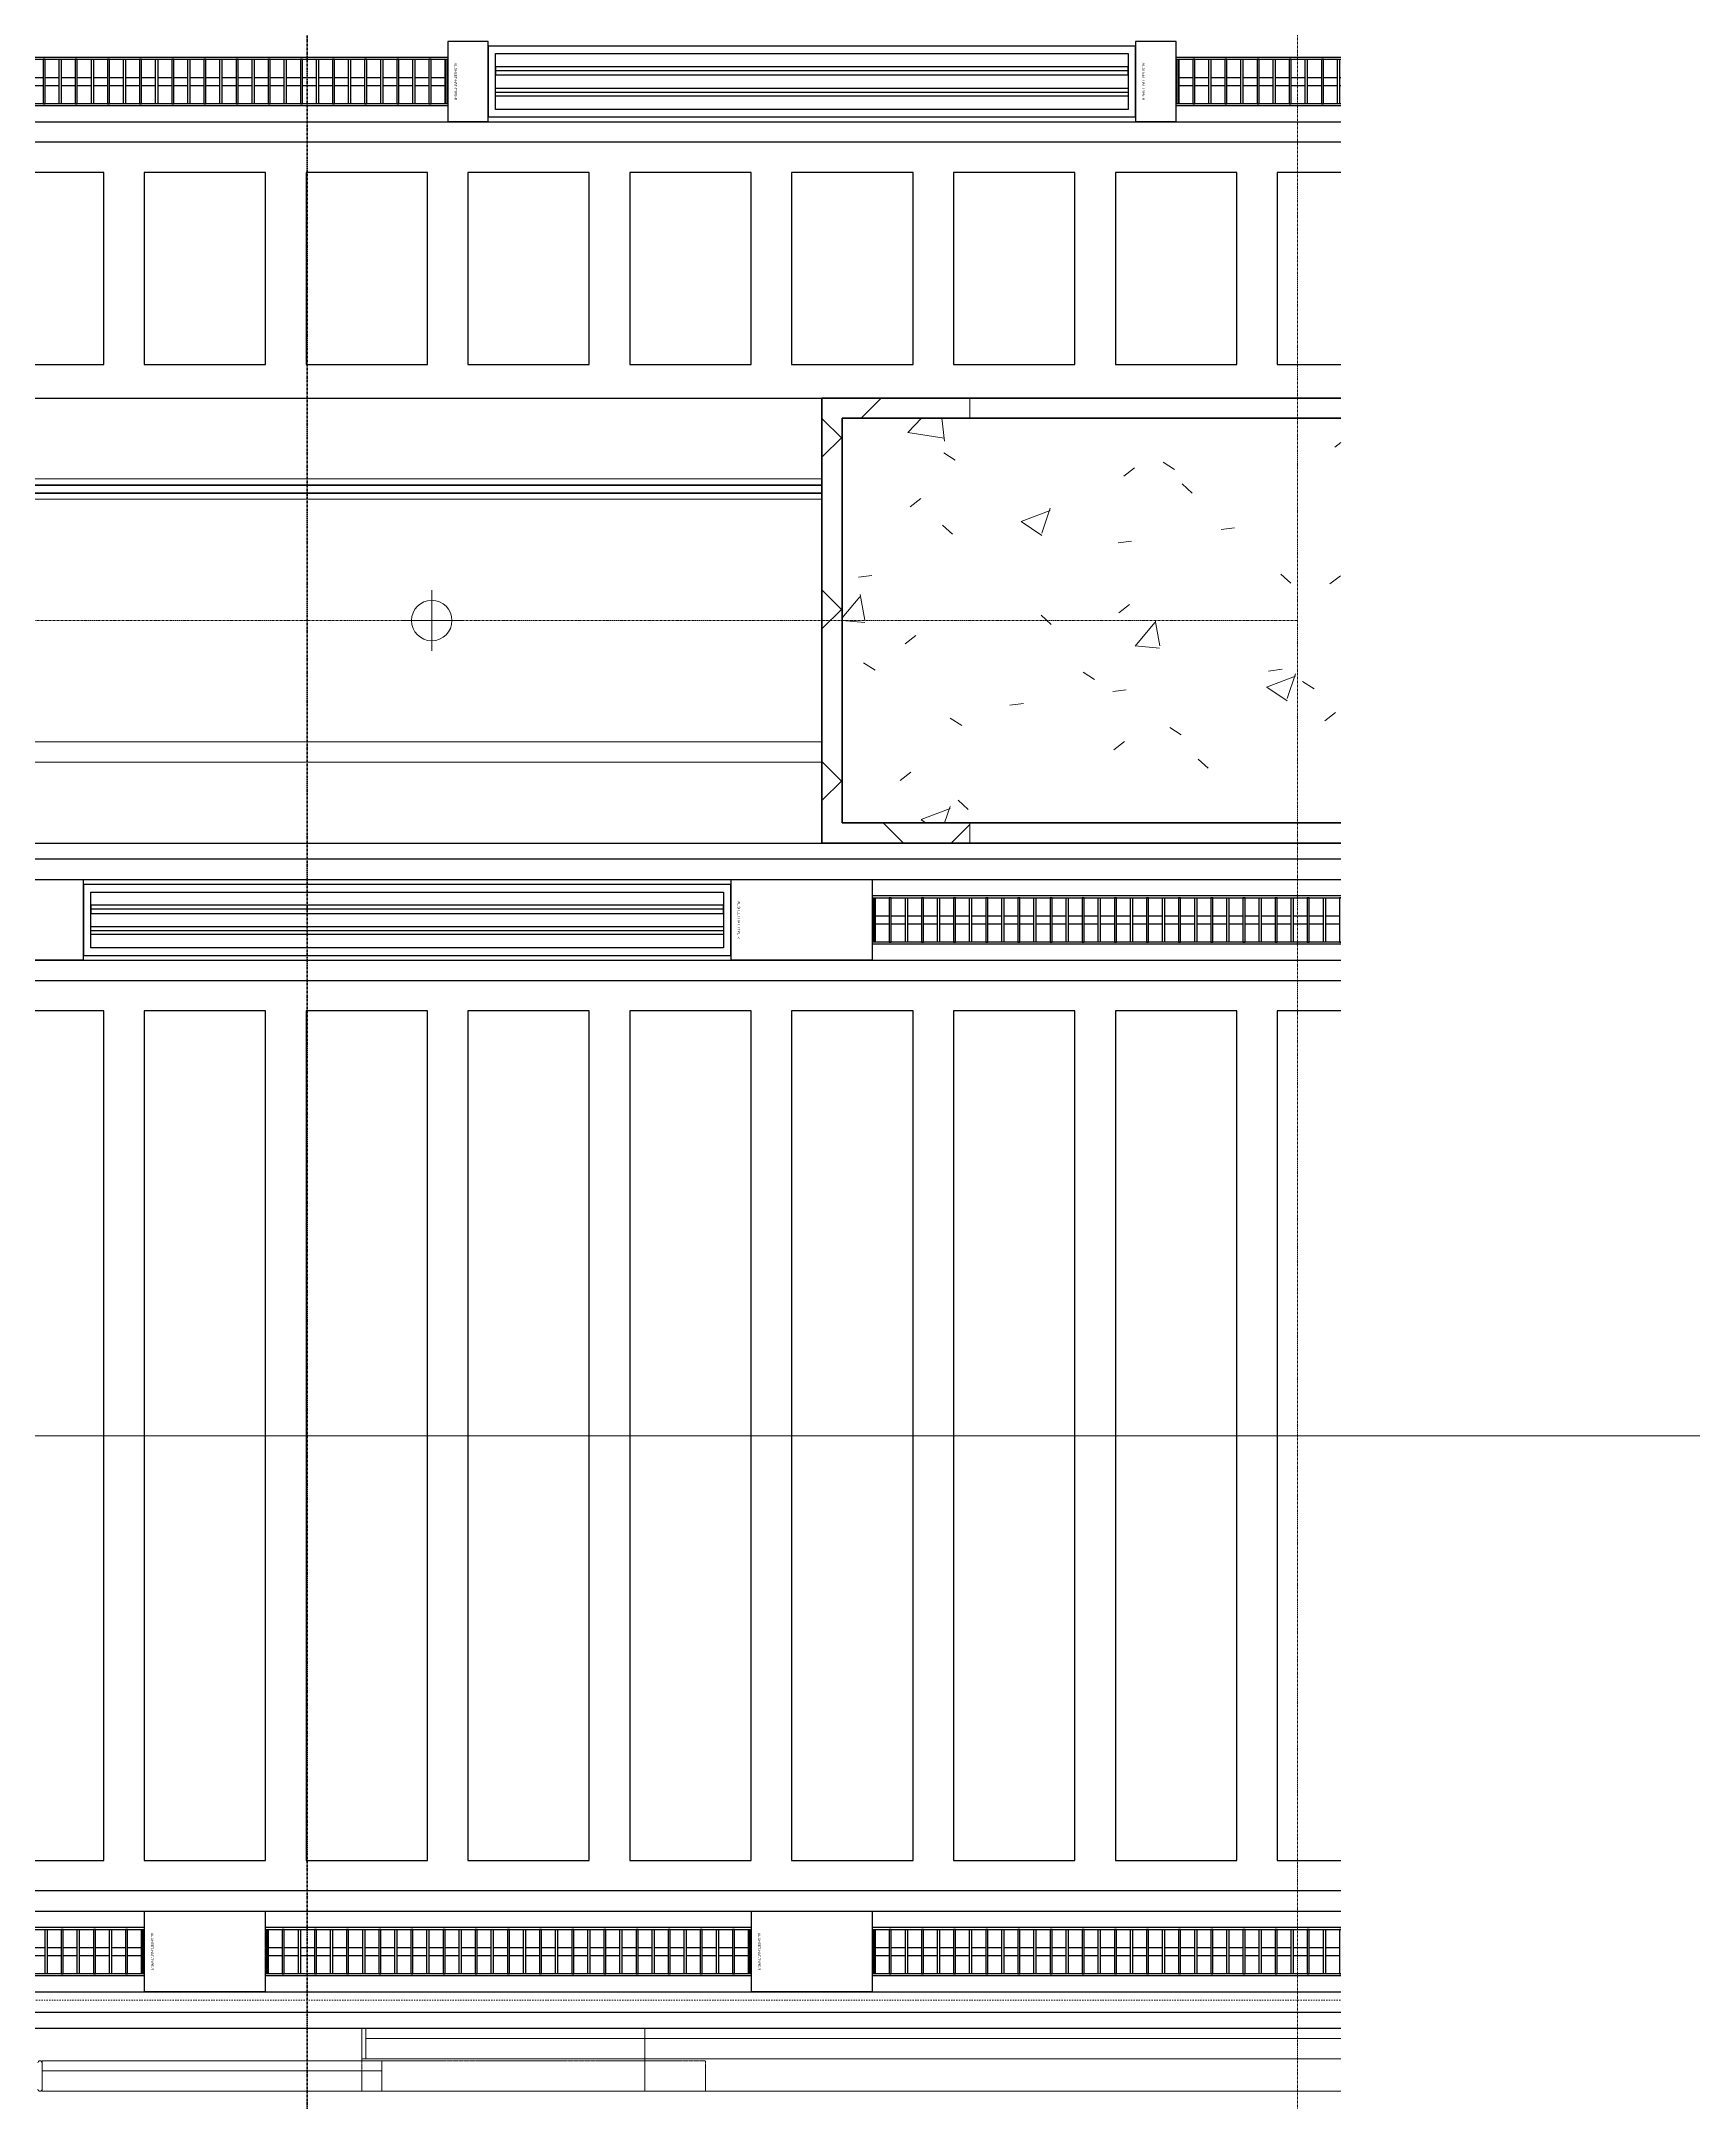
# Model space of a CAD drawing. Header units: millimetres. Extents: x -853228 to -744682, y -17776 to 32484.
# Drawn here: x -781987 to -777903, y -85 to 5011 of the extents above; entities that cross this region are included whole.
import ezdxf
from ezdxf.enums import TextEntityAlignment as Align
from ezdxf.xclip import XClip

# ---------------------------------------------------------------- set-up
doc = ezdxf.new("R2010")
doc.units = ezdxf.units.MM
doc.header["$XCLIPFRAME"] = 0
for name, pattern in [('DASH', [6.35, 3.175, -3.175]), ('DPA_Grid _ Level 100', [10, 5.5, -1.6, 1.3, -1.6]), ('DPA_Hidden 500', [1.4, 0.8, -0.6])]:
    doc.linetypes.add(name, pattern=pattern)
for name, color, linetype in [('000 - WIPEOUT', 250, 'Continuous'), ('001 - ASCESSORIES', 251, 'Continuous'), ('008 - LIGHTING', 1, 'Continuous'), ('A04_TUBE SERIES', 2, 'Continuous'), ('A11_ALU.SOLID SHEET', 2, 'Continuous')]:
    doc.layers.add(name, color=color, linetype=linetype)
for name, color, linetype, lineweight in [('A-ANNO-NOTE', 3, 'Continuous', 25), ('A-COLS', 5, 'Continuous', 70), ('A-COLS-E', 1, 'Continuous', 35), ('A-DETL-GENF', 2, 'Continuous', 9), ('A-GENM', 1, 'Continuous', 9), ('A-GENM-HDLN', 2, 'DPA_Hidden 500', 9), ('A-GLAZ-CURT', 2, 'Continuous', 9), ('A-WALL', 5, 'Continuous', 35), ('A-WALL-FNSH', 2, 'Continuous', 35), ('A-WALL-PATT', 1, 'Continuous', 9), ('E-LITE-EQPM', 2, 'Continuous', 9), ('G-ANNO-SECL', 3, 'Continuous', 9), ('I-WALL-E', 2, 'Continuous', 35), ('Q-SPCQ', 2, 'Continuous', 9), ('Q-SPCQ-HDLN', 2, 'DASH', 9), ('S-GRID', 251, 'Continuous', 9), ('WALL-E', 2, 'Continuous', 9)]:
    doc.layers.add(name, color=color, linetype=linetype, lineweight=lineweight)
pattern_1 = [(45, (0, 0), (-212.13203, 212.13203), []), (135, (0, 0), (-212.13203, -212.13203), [])]

# ---------------------------------------------------------------- blocks, each defined once
blk = doc.blocks.new('DPA_Speciality_PlatformScreenDoor - Length_135300-12767973-4281-01 ENLARGED LOWER PLATFORM LEVEL - REFLECTED CEILING PLAN - SHEET 2')
at = {"layer": 'A-GENM'}
for p, q in [((64462.5, -250), (64660.3, -250)), ((64660.3, -250), (64462.5, -250)), ((64557.5, -250), (64467.5, -250)), ((64467.5, -250), (64557.5, -250)), ((64567.5, -250), (64657.5, -250)), ((64657.5, -250), (64567.5, -250)), ((62240.3, -330), (62364.1, -330)), ((62250.9, -330), (62304, -330)), ((62300.4, -330), (62353.5, -330))]:
    blk.add_line(p, q, dxfattribs=at)
at = {"layer": 'A-GENM-HDLN'}
for p, q in [((63312.5, -250), (63312.5, -175)), ((64162.5, -175), (63312.5, -175)), ((64162.5, -175), (64162.5, -250)), ((64162.5, -250), (63312.5, -250))]:
    blk.add_line(p, q, dxfattribs=at)
at = {"layer": 'Q-SPCQ'}
for p, q in [((61742.7, -175), (63462.5, -175)), ((63462.5, -175), (63462.5, -330)), ((63462.5, -175), (64162.5, -175)), ((63462.5, -330), (63462.5, -175)), ((63462.5, -200), (63462.5, -175.9)), ((63462.5, -175.9), (63462.5, -200)), ((63462.5, -305), (63462.5, -200)), ((63462.5, -200), (63462.5, -305)), ((64112.5, -175), (64952.5, -175)), ((64952.5, -175), (64112.5, -175)), ((64112.5, -175), (64112.5, -225)), ((64112.5, -225), (64112.5, -175)), ((64922.5, -175), (64142.5, -175)), ((64142.5, -175), (64922.5, -175)), ((64142.5, -175), (64922.5, -175)), ((64922.5, -175), (64142.5, -175)), ((64952.5, -225), (64952.5, -175)), ((64952.5, -225), (64952.5, -175)), ((64952.5, -180), (64952.5, -245)), ((64952.5, -245), (64952.5, -180)), ((64952.5, -225), (64112.5, -225)), ((64112.5, -225), (64952.5, -225)), ((64112.5, -250), (64112.5, -225)), ((64112.5, -250), (64112.5, -225)), ((64952.5, -225), (64112.5, -225)), ((64112.5, -225), (64112.5, -250)), ((64112.5, -250), (64112.5, -225)), ((64112.5, -225), (64952.5, -225)), ((64112.5, -225), (64952.5, -225)), ((64952.5, -225), (64112.5, -225)), ((64952.5, -250), (64112.5, -250)), ((64112.5, -250), (64952.5, -250)), ((64112.5, -250), (64952.5, -250)), ((64952.5, -250), (64112.5, -250)), ((64142.5, -225), (64922.5, -225)), ((64922.5, -225), (64142.5, -225)), ((64922.5, -225), (64142.5, -225)), ((64142.5, -225), (64922.5, -225)), ((64162.5, -225), (64902.5, -225)), ((64902.5, -225), (64162.5, -225)), ((64162.5, -225), (64902.5, -225)), ((64902.5, -225), (64162.5, -225)), ((64162.5, -250), (64902.5, -250)), ((64902.5, -250), (64162.5, -250)), ((64162.5, -250), (64902.5, -250)), ((64902.5, -250), (64162.5, -250)), ((64162.5, -330), (64162.5, -250)), ((64162.5, -250), (64162.5, -305)), ((64952.5, -225), (64952.5, -250)), ((64952.5, -250), (64952.5, -225)), ((64952.5, -250), (64952.5, -225)), ((64952.5, -225), (64952.5, -250)), ((63462.5, -255), (61742.7, -255)), ((61742.7, -255), (63462.5, -255)), ((61742.7, -255), (63402.5, -255)), ((63402.5, -255), (61742.7, -255)), ((63412.5, -255), (61742.7, -255)), ((61742.7, -255), (63412.5, -255)), ((63462.5, -305), (61742.7, -305)), ((61742.7, -305), (63452.5, -305)), ((63402.5, -305), (61742.7, -305)), ((61742.7, -305), (63402.5, -305)), ((61742.7, -305), (63452.5, -305)), ((63452.5, -305), (61742.7, -305)), ((63402.5, -305), (61742.7, -305)), ((61742.7, -305), (63402.5, -305)), ((63462.5, -305), (61742.7, -305)), ((61742.7, -305), (63462.5, -305)), ((63412.5, -305), (61742.7, -305)), ((61742.7, -305), (63412.5, -305)), ((61742.7, -305), (63402.5, -305)), ((63402.5, -305), (61742.7, -305)), ((63452.5, -305), (63462.5, -305)), ((63462.5, -255), (64152.5, -255)), ((64152.5, -255), (63462.5, -255)), ((63462.5, -255), (63462.5, -305)), ((63462.5, -305), (63462.5, -255)), ((63462.5, -305), (63462.5, -255)), ((63462.5, -255), (63462.5, -305)), ((63462.5, -329.1), (63462.5, -305)), ((63462.5, -305), (63472.5, -305)), ((64152.5, -305), (63462.5, -305)), ((63462.5, -305), (63462.5, -330)), ((63462.5, -330), (63462.5, -305)), ((63462.5, -305), (64152.5, -305)), ((64152.5, -305), (63462.5, -305)), ((63462.5, -305), (63462.5, -329.1)), ((63462.5, -330), (63462.5, -305)), ((63462.5, -305), (63462.5, -330)), ((63472.5, -305), (64152.5, -305)), ((64152.5, -305), (63472.5, -305)), ((63472.5, -305), (64152.5, -305)), ((63512.5, -255), (64102.5, -255)), ((64102.5, -255), (63512.5, -255)), ((63512.5, -305), (64102.5, -305)), ((64102.5, -305), (63512.5, -305)), ((64102.5, -255), (63522.5, -255)), ((63522.5, -255), (64102.5, -255)), ((63522.5, -305), (64102.5, -305)), ((64102.5, -305), (63522.5, -305)), ((63522.5, -305), (64102.5, -305)), ((64102.5, -305), (63522.5, -305)), ((64102.5, -305), (63522.5, -305)), ((63522.5, -305), (64102.5, -305)), ((64152.5, -255), (64152.5, -330)), ((64162.5, -255), (64152.5, -255)), ((64152.5, -255), (64162.5, -255)), ((64152.5, -330), (64152.5, -255)), ((64152.5, -305), (64152.5, -255)), ((64152.5, -305), (64152.5, -255)), ((64152.5, -330), (64152.5, -305)), ((64152.5, -330), (64152.5, -305)), ((64152.5, -305), (64152.5, -330)), ((64152.5, -330), (64152.5, -305)), ((64162.5, -330), (64162.5, -255)), ((64162.5, -255), (64162.5, -330)), ((64162.5, -305), (64162.5, -329.1)), ((61742.7, -330), (63462.5, -330)), ((63452.5, -330), (61742.7, -330)), ((61742.7, -330), (63462.5, -330)), ((63402.5, -330), (61742.7, -330)), ((61742.7, -330), (63402.5, -330)), ((61742.7, -330), (63452.5, -330)), ((63452.5, -330), (61742.7, -330)), ((63402.5, -330), (61742.7, -330)), ((61742.7, -330), (63402.5, -330)), ((63462.5, -330), (63452.5, -330)), ((63462.5, -330), (64162.5, -330)), ((63462.5, -330), (64152.5, -330)), ((63472.5, -330), (63462.5, -330)), ((64152.5, -330), (63472.5, -330)), ((64152.5, -330), (63472.5, -330)), ((63472.5, -330), (64152.5, -330)), ((63522.5, -330), (64102.5, -330)), ((64102.5, -330), (63522.5, -330)), ((63522.5, -330), (64102.5, -330)), ((64102.5, -330), (63522.5, -330)), ((64152.5, -330), (64162.5, -330)), ((64162.5, -330), (64152.5, -330))]:
    blk.add_line(p, q, dxfattribs=at)
for centre, start, end in [((64957.5, -180), 0, 180), ((64957.5, -180), 135, 180), ((64957.5, -245), 180, 210), ((64957.5, -245), 180, 0)]:
    blk.add_arc(centre, 5, start, end, dxfattribs=at)
at = {"layer": 'Q-SPCQ-HDLN'}
for p, q in [((132340.1, -330), (61742.7, -330)), ((132340.1, -400), (61742.7, -400))]:
    blk.add_line(p, q, dxfattribs=at)
blk = doc.blocks.new('DPA_AN_Section Line - UP-Left-16605513-4281-01 ENLARGED LOWER PLATFORM LEVEL - REFLECTED CEILING PLAN - SHEET 2')
at = {"layer": 'A-ANNO-NOTE', "lineweight": 9}
blk.add_line((7.5, 0), (200, 0), dxfattribs=at)
blk = doc.blocks.new('*U393')
at = {"layer": 'S-GRID', "linetype": 'DPA_Grid _ Level 100'}
for p, q in [((22800, -21354.7), (22800, 16961.2)), ((22800, 0), (-50209.7, 0))]:
    blk.add_line(p, q, dxfattribs=at)
blk = doc.blocks.new('System Panel - DPA-AR_Metal Ceiling Rectangular Panel-V16-4281-01 ENLARGED LOWER PLATFORM LEVEL - REFLECTED CEILING PLAN - SHEET 2')
at = {"layer": 'A-GLAZ-CURT'}
for p, q in [((-814257.4, 4129), (-816382.4, 4129)), ((-816382.4, 4129), (-816382.4, 3929)), ((-816382.4, 3929), (-816382.4, 4129)), ((-816382.4, 4129), (-814257.4, 4129)), ((-814257.4, 3929), (-814257.4, 4129)), ((-814257.4, 4129), (-814257.4, 3929)), ((-816382.4, 3929), (-814257.4, 3929)), ((-814257.4, 3929), (-816382.4, 3929))]:
    blk.add_line(p, q, dxfattribs=at)
blk = doc.blocks.new('System Panel - DPA-AR_Metal Ceiling Rectangular Panel-V18-4281-01 ENLARGED LOWER PLATFORM LEVEL - REFLECTED CEILING PLAN - SHEET 2')
at = {"layer": 'A-GLAZ-CURT'}
for p, q in [((-814257.4, 3879), (-816382.4, 3879)), ((-816382.4, 3879), (-816382.4, 3279)), ((-816382.4, 3279), (-816382.4, 3879)), ((-816382.4, 3879), (-814257.4, 3879)), ((-814257.4, 3279), (-814257.4, 3879)), ((-814257.4, 3879), (-814257.4, 3279)), ((-816382.4, 3279), (-814257.4, 3279)), ((-814257.4, 3279), (-816382.4, 3279))]:
    blk.add_line(p, q, dxfattribs=at)
blk = doc.blocks.new('*U516')
at = {"layer": 'A-GLAZ-CURT'}
for name, p in [('System Panel - DPA-AR_Metal Ceiling Rectangular Panel-V16-4281-01 ENLARGED LOWER PLATFORM LEVEL - REFLECTED CEILING PLAN - SHEET 2', (835882.4, -3579)), ('System Panel - DPA-AR_Metal Ceiling Rectangular Panel-V18-4281-01 ENLARGED LOWER PLATFORM LEVEL - REFLECTED CEILING PLAN - SHEET 2', (835882.4, -3579)), ('System Panel - DPA-AR_Metal Ceiling Rectangular Panel-V16-4281-01 ENLARGED LOWER PLATFORM LEVEL - REFLECTED CEILING PLAN - SHEET 2', (835882.4, -4479))]:
    blk.add_blockref(name, p, dxfattribs=at)
blk = doc.blocks.new('DPA_Speciality_PlatformScreenDoor - Length_135300-12767973-4180-01 LOWER PLATFORM LEVEL - REFLECTED CEILING PLAN')
at = {"layer": 'A-GENM'}
for p, q in [((64462.5, -250), (64652.6, -250)), ((64652.6, -250), (64462.5, -250)), ((64557.5, -250), (64467.5, -250)), ((64467.5, -250), (64557.5, -250)), ((64567.5, -250), (64657.5, -250)), ((64657.5, -250), (64567.5, -250)), ((62240.3, -330), (62364.1, -330)), ((62250.9, -330), (62304, -330)), ((62300.4, -330), (62353.5, -330))]:
    blk.add_line(p, q, dxfattribs=at)
at = {"layer": 'A-GENM-HDLN'}
for p, q in [((63312.5, -250), (63312.5, -175)), ((64162.5, -175), (63312.5, -175)), ((64162.5, -175), (64162.5, -250)), ((64162.5, -250), (63312.5, -250))]:
    blk.add_line(p, q, dxfattribs=at)
at = {"layer": 'Q-SPCQ'}
for p, q in [((61087.5, -175), (63462.5, -175)), ((63462.5, -175), (63462.5, -330)), ((63462.5, -175), (64162.5, -175)), ((63462.5, -330), (63462.5, -175)), ((63462.5, -200), (63462.5, -187.5)), ((63462.5, -187.5), (63462.5, -200)), ((63462.5, -305), (63462.5, -200)), ((63462.5, -200), (63462.5, -305)), ((64112.5, -175), (64952.5, -175)), ((64952.5, -175), (64112.5, -175)), ((64112.5, -175), (64112.5, -225)), ((64112.5, -225), (64112.5, -175)), ((64922.5, -175), (64142.5, -175)), ((64142.5, -175), (64922.5, -175)), ((64142.5, -175), (64922.5, -175)), ((64922.5, -175), (64142.5, -175)), ((64952.5, -225), (64952.5, -175)), ((64952.5, -225), (64952.5, -175)), ((64952.5, -180), (64952.5, -245)), ((64952.5, -245), (64952.5, -180)), ((64952.5, -225), (64112.5, -225)), ((64112.5, -225), (64952.5, -225)), ((64112.5, -250), (64112.5, -225)), ((64112.5, -250), (64112.5, -225)), ((64952.5, -225), (64112.5, -225)), ((64112.5, -225), (64112.5, -250)), ((64112.5, -250), (64112.5, -225)), ((64112.5, -225), (64952.5, -225)), ((64112.5, -225), (64952.5, -225)), ((64952.5, -225), (64112.5, -225)), ((64952.5, -250), (64112.5, -250)), ((64112.5, -250), (64952.5, -250)), ((64112.5, -250), (64952.5, -250)), ((64952.5, -250), (64112.5, -250)), ((64142.5, -225), (64922.5, -225)), ((64922.5, -225), (64142.5, -225)), ((64922.5, -225), (64142.5, -225)), ((64142.5, -225), (64922.5, -225)), ((64162.5, -225), (64902.5, -225)), ((64902.5, -225), (64162.5, -225)), ((64162.5, -225), (64902.5, -225)), ((64902.5, -225), (64162.5, -225)), ((64162.5, -250), (64902.5, -250)), ((64902.5, -250), (64162.5, -250)), ((64162.5, -250), (64902.5, -250)), ((64902.5, -250), (64162.5, -250)), ((64162.5, -330), (64162.5, -250)), ((64162.5, -250), (64162.5, -305)), ((64952.5, -225), (64952.5, -250)), ((64952.5, -250), (64952.5, -225)), ((64952.5, -250), (64952.5, -225)), ((64952.5, -225), (64952.5, -250)), ((63462.5, -255), (61087.5, -255)), ((61087.5, -255), (63462.5, -255)), ((63462.5, -305), (61087.5, -305)), ((63462.5, -305), (61087.5, -305)), ((61087.5, -305), (63462.5, -305)), ((61097.5, -305), (63452.5, -305)), ((61097.5, -305), (63452.5, -305)), ((63452.5, -305), (61097.5, -305)), ((63412.5, -255), (61137.5, -255)), ((61137.5, -255), (63412.5, -255)), ((63412.5, -305), (61137.5, -305)), ((61137.5, -305), (63412.5, -305)), ((61147.5, -255), (63402.5, -255)), ((63402.5, -255), (61147.5, -255)), ((63402.5, -305), (61147.5, -305)), ((61147.5, -305), (63402.5, -305)), ((63402.5, -305), (61147.5, -305)), ((61147.5, -305), (63402.5, -305)), ((61147.5, -305), (63402.5, -305)), ((63402.5, -305), (61147.5, -305)), ((63452.5, -305), (63462.5, -305)), ((63462.5, -255), (64152.5, -255)), ((64152.5, -255), (63462.5, -255)), ((63462.5, -255), (63462.5, -305)), ((63462.5, -305), (63462.5, -255)), ((63462.5, -305), (63462.5, -255)), ((63462.5, -255), (63462.5, -305)), ((63462.5, -317.5), (63462.5, -305)), ((63462.5, -305), (63472.5, -305)), ((64152.5, -305), (63462.5, -305)), ((63462.5, -305), (63462.5, -330)), ((63462.5, -330), (63462.5, -305)), ((63462.5, -305), (64152.5, -305)), ((64152.5, -305), (63462.5, -305)), ((63462.5, -305), (63462.5, -317.5)), ((63462.5, -330), (63462.5, -305)), ((63462.5, -305), (63462.5, -330)), ((63472.5, -305), (64152.5, -305)), ((64152.5, -305), (63472.5, -305)), ((63472.5, -305), (64152.5, -305)), ((63512.5, -255), (64102.5, -255)), ((64102.5, -255), (63512.5, -255)), ((63512.5, -305), (64102.5, -305)), ((64102.5, -305), (63512.5, -305)), ((64102.5, -255), (63522.5, -255)), ((63522.5, -255), (64102.5, -255)), ((63522.5, -305), (64102.5, -305)), ((64102.5, -305), (63522.5, -305)), ((63522.5, -305), (64102.5, -305)), ((64102.5, -305), (63522.5, -305)), ((64102.5, -305), (63522.5, -305)), ((63522.5, -305), (64102.5, -305)), ((64152.5, -255), (64152.5, -330)), ((64162.5, -255), (64152.5, -255)), ((64152.5, -255), (64162.5, -255)), ((64152.5, -330), (64152.5, -255)), ((64152.5, -305), (64152.5, -255)), ((64152.5, -305), (64152.5, -255)), ((64152.5, -330), (64152.5, -305)), ((64152.5, -330), (64152.5, -305)), ((64152.5, -305), (64152.5, -330)), ((64152.5, -330), (64152.5, -305)), ((64162.5, -330), (64162.5, -255)), ((64162.5, -255), (64162.5, -330)), ((64162.5, -305), (64162.5, -317.5)), ((61087.5, -330), (63462.5, -330)), ((61087.5, -330), (63462.5, -330)), ((63452.5, -330), (61097.5, -330)), ((61097.5, -330), (63452.5, -330)), ((63452.5, -330), (61097.5, -330)), ((63402.5, -330), (61147.5, -330)), ((61147.5, -330), (63402.5, -330)), ((63402.5, -330), (61147.5, -330)), ((61147.5, -330), (63402.5, -330)), ((63462.5, -330), (63452.5, -330)), ((63462.5, -330), (64162.5, -330)), ((63462.5, -330), (64152.5, -330)), ((63472.5, -330), (63462.5, -330)), ((64152.5, -330), (63472.5, -330)), ((64152.5, -330), (63472.5, -330)), ((63472.5, -330), (64152.5, -330)), ((63522.5, -330), (64102.5, -330)), ((64102.5, -330), (63522.5, -330)), ((63522.5, -330), (64102.5, -330)), ((64102.5, -330), (63522.5, -330)), ((64152.5, -330), (64162.5, -330)), ((64162.5, -330), (64152.5, -330))]:
    blk.add_line(p, q, dxfattribs=at)
for centre, start, end in [((64957.5, -180), 360, 180), ((64957.5, -180), 0, 180), ((64957.5, -245), 180, 360), ((64957.5, -245), 180, 0)]:
    blk.add_arc(centre, 5, start, end, dxfattribs=at)
at = {"layer": 'Q-SPCQ-HDLN'}
for p, q in [((135200, -330), (-100, -330)), ((135200, -400), (-100, -400))]:
    blk.add_line(p, q, dxfattribs=at)
blk = doc.blocks.new('LGF_DL_SAA_LowPower_DL1a - LGF_DL_SAA_LowPower_DL1a-8832329-4180-01 LOWER PLATFORM LEVEL - REFLECTED CEILING PLAN')
at = {"layer": 'A-DETL-GENF'}
for p, q in [((0, 75), (0, -75)), ((72.5, 0), (-72.5, 0))]:
    blk.add_line(p, q, dxfattribs=at)
blk.add_circle((0, 0), 50, dxfattribs=at)
blk = doc.blocks.new('C-1-PP19-AR-4180-01-B_20250908-040939_EXDOWNLIGHT')
at = {"layer": 'E-LITE-EQPM', "extrusion": (0, 0, -1), "rotation": 180}
blk.add_blockref('LGF_DL_SAA_LowPower_DL1a - LGF_DL_SAA_LowPower_DL1a-8832329-4180-01 LOWER PLATFORM LEVEL - REFLECTED CEILING PLAN', (36339.5, 0), dxfattribs=at)
at = {"layer": 'Q-SPCQ', "rotation": 180}
blk.add_blockref('DPA_Speciality_PlatformScreenDoor - Length_135300-12767973-4180-01 LOWER PLATFORM LEVEL - REFLECTED CEILING PLAN', (27650, -3810), dxfattribs=at)
blk = doc.blocks.new('*U627')
at = {"color": 1}
blk.add_wipeout([(600, -60), (-600, -60), (-600, 60), (600, 60)], dxfattribs=at).dxf.layer = '000 - WIPEOUT'
at = {"layer": '001 - ASCESSORIES', "color": 0}
blk.add_lwpolyline([(600, -60), (-600, -60), (-600, 60), (600, 60)], close=True, dxfattribs=at)
at = {"layer": '001 - ASCESSORIES'}
for points in [[(-593.5, -55), (-598.5, -55), (-598.5, 55), (-593.5, 55)], [(595, -55), (-595, -55), (-595, 55), (595, 55)], [(-558.8, -55), (-553.8, -55), (-553.8, 55), (-558.8, 55)], [(-514, -55), (-519, -55), (-519, 55), (-514, 55)], [(-479.3, -55), (-474.3, -55), (-474.3, 55), (-479.3, 55)], [(-434.6, -55), (-439.6, -55), (-439.6, 55), (-434.6, 55)], [(-399.8, -55), (-394.8, -55), (-394.8, 55), (-399.8, 55)], [(-355.1, -55), (-360.1, -55), (-360.1, 55), (-355.1, 55)], [(-320.4, -55), (-315.4, -55), (-315.4, 55), (-320.4, 55)], [(-275.6, -55), (-280.6, -55), (-280.6, 55), (-275.6, 55)], [(-240.9, -55), (-235.9, -55), (-235.9, 55), (-240.9, 55)], [(-196.2, -55), (-201.2, -55), (-201.2, 55), (-196.2, 55)], [(-161.4, -55), (-156.4, -55), (-156.4, 55), (-161.4, 55)], [(-116.7, -55), (-121.7, -55), (-121.7, 55), (-116.7, 55)], [(-82, -55), (-77, -55), (-77, 55), (-82, 55)], [(-37.2, -55), (-42.2, -55), (-42.2, 55), (-37.2, 55)], [(-2.5, -55), (2.5, -55), (2.5, 55), (-2.5, 55)], [(42.2, -55), (37.2, -55), (37.2, 55), (42.2, 55)], [(77, -55), (82, -55), (82, 55), (77, 55)], [(121.7, -55), (116.7, -55), (116.7, 55), (121.7, 55)], [(156.4, -55), (161.4, -55), (161.4, 55), (156.4, 55)], [(201.2, -55), (196.2, -55), (196.2, 55), (201.2, 55)], [(235.9, -55), (240.9, -55), (240.9, 55), (235.9, 55)], [(280.6, -55), (275.6, -55), (275.6, 55), (280.6, 55)], [(315.4, -55), (320.4, -55), (320.4, 55), (315.4, 55)], [(360.1, -55), (355.1, -55), (355.1, 55), (360.1, 55)], [(394.8, -55), (399.8, -55), (399.8, 55), (394.8, 55)], [(439.6, -55), (434.6, -55), (434.6, 55), (439.6, 55)], [(474.3, -55), (479.3, -55), (479.3, 55), (474.3, 55)], [(519, -55), (514, -55), (514, 55), (519, 55)], [(553.8, -55), (558.8, -55), (558.8, 55), (553.8, 55)], [(598.5, -55), (593.5, -55), (593.5, 55), (598.5, 55)]]:
    blk.add_lwpolyline(points, close=True, dxfattribs=at)
for points in [[(-593.5, 10), (-558.8, 10)], [(-553.8, 10), (-519, 10)], [(-514, 10), (-479.3, 10)], [(-474.3, 10), (-439.6, 10)], [(-434.6, 10), (-399.8, 10)], [(-394.8, 10), (-360.1, 10)], [(-355.1, 10), (-320.4, 10)], [(-315.4, 10), (-280.6, 10)], [(-275.6, 10), (-240.9, 10)], [(-235.9, 10), (-201.2, 10)], [(-196.2, 10), (-161.4, 10)], [(-156.4, 10), (-121.7, 10)], [(-116.7, 10), (-82, 10)], [(-77, 10), (-42.2, 10)], [(-37.2, 10), (-2.5, 10)], [(2.5, 10), (37.2, 10)], [(42.2, 10), (77, 10)], [(82, 10), (116.7, 10)], [(121.7, 10), (156.4, 10)], [(161.4, 10), (196.2, 10)], [(201.2, 10), (235.9, 10)], [(240.9, 10), (275.6, 10)], [(280.6, 10), (315.4, 10)], [(320.4, 10), (355.1, 10)], [(360.1, 10), (394.8, 10)], [(399.8, 10), (434.6, 10)], [(439.6, 10), (474.3, 10)], [(479.3, 10), (514, 10)], [(519, 10), (553.8, 10)], [(558.8, 10), (593.5, 10)], [(-593.5, -10), (-558.8, -10)], [(-553.8, -10), (-519, -10)], [(-514, -10), (-479.3, -10)], [(-474.3, -10), (-439.6, -10)], [(-434.6, -10), (-399.8, -10)], [(-394.8, -10), (-360.1, -10)], [(-355.1, -10), (-320.4, -10)], [(-315.4, -10), (-280.6, -10)], [(-275.6, -10), (-240.9, -10)], [(-235.9, -10), (-201.2, -10)], [(-196.2, -10), (-161.4, -10)], [(-156.4, -10), (-121.7, -10)], [(-116.7, -10), (-82, -10)], [(-77, -10), (-42.2, -10)], [(-37.2, -10), (-2.5, -10)], [(2.5, -10), (37.2, -10)], [(42.2, -10), (77, -10)], [(82, -10), (116.7, -10)], [(121.7, -10), (156.4, -10)], [(161.4, -10), (196.2, -10)], [(201.2, -10), (235.9, -10)], [(240.9, -10), (275.6, -10)], [(280.6, -10), (315.4, -10)], [(320.4, -10), (355.1, -10)], [(360.1, -10), (394.8, -10)], [(399.8, -10), (434.6, -10)], [(439.6, -10), (474.3, -10)], [(479.3, -10), (514, -10)], [(519, -10), (553.8, -10)], [(558.8, -10), (593.5, -10)]]:
    blk.add_lwpolyline(points, dxfattribs=at)
blk = doc.blocks.new('*U629')
at = {"layer": '001 - ASCESSORIES', "color": 0, "linetype": 'ByBlock'}
blk.add_lwpolyline([(800, 87.5), (-800, 87.5), (-800, -87.5), (800, -87.5)], close=True, dxfattribs=at)
at = {"layer": '001 - ASCESSORIES', "linetype": 'ByBlock'}
for points in [[(-781.5, 69), (781.5, 69), (781.5, -69), (-781.5, -69)], [(781.5, 36.3), (-781.5, 36.3), (-781.5, 16.3), (781.5, 16.3)], [(-781.5, -16.3), (781.5, -16.3), (781.5, -36.3), (-781.5, -36.3)]]:
    blk.add_lwpolyline(points, close=True, dxfattribs=at)
for points in [[(781.5, 26.3), (-781.5, 26.3)], [(-781.5, -26.3), (781.5, -26.3)]]:
    blk.add_lwpolyline(points, dxfattribs=at)
blk = doc.blocks.new('*U643')
blk.add_attdef('EXTR.OVL-LENGTH_', (-25, -59.1), '', height=5)
blk.add_wipeout([(-25, 0), (25, 0), (25, 9230.4), (-25, 9230.4)]).dxf.layer = '000 - WIPEOUT'
at = {"layer": 'A04_TUBE SERIES', "color": 0}
blk.add_lwpolyline([(-25, 0), (25, 0), (25, 9230.4), (-25, 9230.4)], close=True, dxfattribs=at)
blk = doc.blocks.new('*U881')
at = {"layer": 'A11_ALU.SOLID SHEET', "color": 0}
blk.add_lwpolyline([(300, -98.8), (300, 98.8), (0, 98.8), (0, -98.8)], close=True, dxfattribs=at)
at = {"layer": 'Defpoints', "color": 250}
blk.add_point((0, 0), dxfattribs=at)
blk.add_text('AL.SHEET-HAT-TYPE-R', height=6, rotation=270, dxfattribs=at).set_placement((15, 0), align=Align.BOTTOM_CENTER)
blk = doc.blocks.new('*U880')
at = {"layer": 'A11_ALU.SOLID SHEET', "color": 0}
blk.add_lwpolyline([(350, -98.8), (350, 98.8), (0, 98.8), (0, -98.8)], close=True, dxfattribs=at)
at = {"layer": 'Defpoints', "color": 250}
blk.add_point((0, 0), dxfattribs=at)
blk.add_text('AL.SHEET-HAT-TYPE-R', height=6, rotation=270, dxfattribs=at).set_placement((15, 0), align=Align.BOTTOM_CENTER)
blk = doc.blocks.new('*U886')
blk.add_attdef('EXTR.OVL-LENGTH_', (-25, -59.1), '', height=5)
blk.add_wipeout([(-25, 0), (25, 0), (25, 67400), (-25, 67400)]).dxf.layer = '000 - WIPEOUT'
at = {"layer": 'A04_TUBE SERIES', "color": 0}
blk.add_lwpolyline([(-25, 0), (25, 0), (25, 67400), (-25, 67400)], close=True, dxfattribs=at)
blk = doc.blocks.new('*U887')
blk.add_attdef('EXTR.OVL-LENGTH_', (-25, -59.1), '', height=5)
blk.add_wipeout([(-25, 0), (25, 0), (25, 67400), (-25, 67400)]).dxf.layer = '000 - WIPEOUT'
at = {"layer": 'A04_TUBE SERIES', "color": 0}
blk.add_lwpolyline([(-25, 0), (25, 0), (25, 67400), (-25, 67400)], close=True, dxfattribs=at)
blk = doc.blocks.new('*U888')
blk.add_attdef('EXTR.OVL-LENGTH_', (-25, -59.1), '', height=5)
blk.add_wipeout([(-25, 0), (25, 0), (25, 67400), (-25, 67400)]).dxf.layer = '000 - WIPEOUT'
at = {"layer": 'A04_TUBE SERIES', "color": 0}
blk.add_lwpolyline([(-25, 0), (25, 0), (25, 67400), (-25, 67400)], close=True, dxfattribs=at)
blk = doc.blocks.new('*U889')
blk.add_attdef('EXTR.OVL-LENGTH_', (-25, -59.1), '', height=5)
blk.add_wipeout([(-25, 0), (25, 0), (25, 67400), (-25, 67400)]).dxf.layer = '000 - WIPEOUT'
at = {"layer": 'A04_TUBE SERIES', "color": 0}
blk.add_lwpolyline([(-25, 0), (25, 0), (25, 67400), (-25, 67400)], close=True, dxfattribs=at)
blk = doc.blocks.new('*U890')
at = {"color": 3}
for points in [[(-1050, 31150), (1050, 31150), (1050, 30850), (-1050, 30850)], [(-1050, 30750), (1050, 30750), (1050, 30450), (-1050, 30450)], [(-1050, 30350), (1050, 30350), (1050, 30050), (-1050, 30050)], [(-1050, 29950), (1050, 29950), (1050, 29650), (-1050, 29650)], [(-1050, 29550), (1050, 29550), (1050, 29250), (-1050, 29250)], [(-1050, 29150), (1050, 29150), (1050, 28850), (-1050, 28850)], [(-1050, 28750), (1050, 28750), (1050, 28450), (-1050, 28450)], [(-1050, 28350), (1050, 28350), (1050, 28050), (-1050, 28050)], [(-1050, 27950), (1050, 27950), (1050, 27650), (-1050, 27650)]]:
    blk.add_wipeout(points, dxfattribs=at).dxf.layer = '000 - WIPEOUT'
at = {"layer": 'A11_ALU.SOLID SHEET', "color": 0, "linetype": 'ByBlock'}
for points in [[(-1050, 30850), (1050, 30850), (1050, 31150), (-1050, 31150)], [(-1050, 30450), (1050, 30450), (1050, 30750), (-1050, 30750)], [(-1050, 30050), (1050, 30050), (1050, 30350), (-1050, 30350)], [(-1050, 29650), (1050, 29650), (1050, 29950), (-1050, 29950)], [(-1050, 29250), (1050, 29250), (1050, 29550), (-1050, 29550)], [(-1050, 28850), (1050, 28850), (1050, 29150), (-1050, 29150)], [(-1050, 28450), (1050, 28450), (1050, 28750), (-1050, 28750)], [(-1050, 28050), (1050, 28050), (1050, 28350), (-1050, 28350)], [(-1050, 27650), (1050, 27650), (1050, 27950), (-1050, 27950)]]:
    blk.add_lwpolyline(points, close=True, dxfattribs=at)
blk = doc.blocks.new('*U900')
at = {"color": 3}
for points in [[(-237.5, 1950), (237.5, 1950), (237.5, 1650), (-237.5, 1650)], [(-237.5, 1550), (237.5, 1550), (237.5, 1250), (-237.5, 1250)], [(-237.5, 1150), (237.5, 1150), (237.5, 850), (-237.5, 850)], [(-237.5, 750), (237.5, 750), (237.5, 450), (-237.5, 450)], [(-237.5, 350), (237.5, 350), (237.5, 50), (-237.5, 50)], [(-237.5, -50), (237.5, -50), (237.5, -350), (-237.5, -350)], [(-237.5, -450), (237.5, -450), (237.5, -750), (-237.5, -750)], [(-237.5, -850), (237.5, -850), (237.5, -1150), (-237.5, -1150)], [(-237.5, -1250), (237.5, -1250), (237.5, -1550), (-237.5, -1550)]]:
    blk.add_wipeout(points, dxfattribs=at).dxf.layer = '000 - WIPEOUT'
at = {"layer": 'A11_ALU.SOLID SHEET', "color": 0, "linetype": 'ByBlock'}
for points in [[(-237.5, 1650), (237.5, 1650), (237.5, 1950), (-237.5, 1950)], [(-237.5, 1250), (237.5, 1250), (237.5, 1550), (-237.5, 1550)], [(-237.5, 850), (237.5, 850), (237.5, 1150), (-237.5, 1150)], [(-237.5, 450), (237.5, 450), (237.5, 750), (-237.5, 750)], [(-237.5, 50), (237.5, 50), (237.5, 350), (-237.5, 350)], [(-237.5, -350), (237.5, -350), (237.5, -50), (-237.5, -50)], [(-237.5, -750), (237.5, -750), (237.5, -450), (-237.5, -450)], [(-237.5, -1150), (237.5, -1150), (237.5, -850), (-237.5, -850)], [(-237.5, -1550), (237.5, -1550), (237.5, -1250), (-237.5, -1250)]]:
    blk.add_lwpolyline(points, close=True, dxfattribs=at)
blk = doc.blocks.new('*U894')
at = {"layer": 'A11_ALU.SOLID SHEET', "color": 0}
blk.add_lwpolyline([(100, -98.8), (100, 98.8), (0, 98.8), (0, -98.8)], close=True, dxfattribs=at)
at = {"layer": 'Defpoints', "color": 250}
blk.add_point((0, 0), dxfattribs=at)
blk.add_text('AL.SHEET-HAT-TYPE-R', height=6, rotation=270, dxfattribs=at).set_placement((15, 0), align=Align.BOTTOM_CENTER)
blk = doc.blocks.new('*U986')
blk.add_lwpolyline([(-38349, 4315), (-38349, 2757.5), (-41450, 2757.5), (-41450, 4315), (-49246.8, 4315), (-49246.8, 550), (-30509.1, 550), (-30509.1, 4315), (-38349, 4315)])
blk.add_lwpolyline([(-107450, -550), (27650, -550), (27650, -3480), (-107450, -3480)], close=True)
at = {"layer": '008 - LIGHTING'}
for p in [(-35400, 1332.5), (-36400, -740), (-36400, -740), (-36400, -740)]:
    blk.add_blockref('*U629', p, dxfattribs=at)
at = {"layer": 'A11_ALU.SOLID SHEET', "color": 1}
for p, rotation in [((-36300, 1332.5), 1.750902985474099e-10), ((-34600, 1332.5), 359.9999999998249)]:
    blk.add_blockref('*U894', p, dxfattribs=dict(at, rotation=rotation))
for name, p in [('*U880', (-37550, -740)), ('*U880', (-35600, -740)), ('*U881', (-37050, -3290)), ('*U881', (-35550, -3290))]:
    blk.add_blockref(name, p, dxfattribs=at)
at = {"layer": '008 - LIGHTING'}
for p in [(-36900, 1332.5), (-33900, 1332.5), (-34650, -740), (-37650, -3290), (-36150, -3290), (-34650, -3290)]:
    blk.add_blockref('*U627', p, dxfattribs=at)
at = {"layer": 'A04_TUBE SERIES', "linetype": 'ByBlock', "xscale": -1, "rotation": 270}
blk.add_blockref('*U643', (-39839.5, 1207.5), dxfattribs=at)
at = {"layer": 'A04_TUBE SERIES', "linetype": 'ByBlock', "rotation": 270}
for name, p in [('*U887', (-39850, -615)), ('*U886', (-39850, -865)), ('*U889', (-39850, -3165)), ('*U888', (-39850, -3415))]:
    blk.add_blockref(name, p, dxfattribs=at)
at = {"layer": 'A11_ALU.SOLID SHEET', "linetype": 'ByBlock', "rotation": 90}
for name, p in [('*U900', (-35500, 870)), ('*U890', (-6300, -2015))]:
    blk.add_blockref(name, p, dxfattribs=at)
at = {"layer": '008 - LIGHTING'}
for p in [(-34650, -740), (-37650, -3290), (-36150, -3290), (-34650, -3290)]:
    blk.add_blockref('*U627', p, dxfattribs=at)
for p in [(-34650, -740), (-37650, -3290), (-36150, -3290), (-34650, -3290)]:
    blk.add_blockref('*U627', p, dxfattribs=at)

msp = doc.modelspace()

# ---------------------------------------------------------------- block references
ref = msp.add_blockref('*U986', (-744682.4, 3579))
XClip(ref).set_block_clipping_path([(-104690.1238047113, -9620.0077451946), (-34092.6543255158, 14393.0014498748)])

# ---------------------------------------------------------------- next in the draw order: hatches: boundary and pattern name
at = {"layer": 'A-COLS-E', "lineweight": 9}
h = msp.add_hatch(dxfattribs=at)
h.set_pattern_fill('FP_1', color=256, style=0, pattern_type=2)
h.set_pattern_definition([(50, (0, 0), (728.7365, -63.7558), [76.2, -838.2]), (355, (0, 0), (-140.9716, 764.2276), [60.96, -670.56]), (100.451, (60.7, -5.3), (587.77, 700.46675), [64.76, -712.36]), (46.184, (0, 203.2), (1084.3162, -168.171), [114.3, -1257.3]), (96.636, (90.4, 189.2), (949.6099, 989.7098), [97.14, -1068.54]), (351.184, (0, 203.2), (949.6206, 989.7012), [91.44, -1005.84]), (21, (101.6, 152.4), (606.45787, -409.06057), [76.2, -838.2]), (326, (101.6, 152.4), (247.20834, 736.7529), [60.96, -670.56]), (71.451, (152.14, 118.3), (853.66825, 327.6855), [64.76, -712.36]), (37.5, (0, 0), (12.35469, 338.22012), [33.528, -628.904, 33.528, -647.192, -673.1]), (37.5, (0, 0), (12.35469, 338.22012), [-1343.152, 33.528, -639.572]), (7.5, (0, 0), (267.27887, 400.72213), [33.528, -354.584, 33.528, -613.664, -256.54]), (7.5, (0, 0), (267.27887, 400.72213), [-1035.304, 33.528, -223.012]), (327.5, (-226.57, 0), (542.36333, -22.91534), [33.528, -220.472, 33.528, -758.952, -1051.56]), (327.5, (-226.57, 0), (542.36333, -22.91534), [-1046.48, 33.528, -1018.032]), (317.5, (-328.17, 0), (592.51696, 101.7071), [33.528, -296.672, 33.528, -492.76, -746.76]), (317.5, (-328.17, 0), (592.51696, 101.7071), [-856.488, 33.528, -713.232])])
h.paths.add_polyline_path([(-778775, 3079), (-778775, 4079), (-780007.4, 4079), (-780007.4, 3079)])
at = {"layer": 'A-WALL-PATT', "lineweight": 9}
h = msp.add_hatch(dxfattribs=at)
h.set_pattern_fill('FP_3', color=256, style=0, pattern_type=2)
h.set_pattern_definition(pattern_1)
h.paths.add_polyline_path([(-780057.4, 3029), (-780007.4, 3029), (-780007.4, 4129), (-780057.4, 4129), (-780057.4, 3752.5)])
h = msp.add_hatch(dxfattribs=at)
h.set_pattern_fill('FP_3', color=256, style=0, pattern_type=2)
h.set_pattern_definition(pattern_1)
h.paths.add_polyline_path([(-780007.4, 4079), (-779692.3, 4079), (-779692.3, 4129), (-780007.4, 4129)])
h = msp.add_hatch(dxfattribs=at)
h.set_pattern_fill('FP_3', color=256, style=0, pattern_type=2)
h.set_pattern_definition(pattern_1)
h.paths.add_polyline_path([(-779692.3, 3029), (-779692.3, 3079), (-780007.4, 3079), (-780007.4, 3029)])

# ---------------------------------------------------------------- next in the draw order: linework, layer by layer
msp.add_spline([(-835882.4, 3579), (-801682.4, 12088.5), (-758836, 27096.5), (-744682.4, 3579)], degree=3)
at = {"layer": 'A-COLS'}
for p, q in [((-780007.4, 3079), (-780007.4, 4079)), ((-780007.4, 4079), (-778775, 4079)), ((-778775, 3079), (-780007.4, 3079))]:
    msp.add_line(p, q, dxfattribs=at)
at = {"layer": 'A-WALL', "lineweight": 9}
for p, q in [((-779692.3, 4129), (-779692.3, 4079)), ((-779692.3, 4079), (-779692.3, 4129)), ((-779692.3, 3079), (-779692.3, 3029)), ((-779692.3, 3029), (-779692.3, 3079))]:
    msp.add_line(p, q, dxfattribs=at)
at = {"layer": 'A-WALL-FNSH', "color": 250}
for p, q in [((-780057.4, 3029), (-780057.4, 4129)), ((-780057.4, 4129), (-780007.4, 4129)), ((-780007.4, 4129), (-779692.3, 4129)), ((-779692.3, 4129), (-778775, 4129)), ((-780007.4, 4079), (-780007.4, 3079)), ((-779692.3, 4079), (-780007.4, 4079)), ((-778775, 4079), (-779692.3, 4079)), ((-780007.4, 3079), (-779692.3, 3079)), ((-779692.3, 3079), (-778775, 3079)), ((-780007.4, 3029), (-780057.4, 3029)), ((-779692.3, 3029), (-780007.4, 3029)), ((-778775, 3029), (-779692.3, 3029))]:
    msp.add_line(p, q, dxfattribs=at)
at = {"layer": 'G-ANNO-SECL', "linetype": 'DPA_Grid _ Level 100', "lineweight": 50}
msp.add_line((-781329.4, 20644), (-781329.4, -16698.9), dxfattribs=at)
at = {"layer": 'I-WALL-E'}
for p, q in [((-784572.4, 3914), (-780057.4, 3914)), ((-780057.4, 3914), (-784572.4, 3914)), ((-784572.4, 3894), (-780057.4, 3894)), ((-780057.4, 3894), (-784572.4, 3894)), ((-780057.4, 3914), (-780057.4, 3894))]:
    msp.add_line(p, q, dxfattribs=at)
at = {"layer": 'WALL-E'}
for p, q in [((-778775, 4129), (-779692.3, 4129)), ((-779692.3, 4079), (-778775, 4079)), ((-778775, 3079), (-779692.3, 3079)), ((-779692.3, 3029), (-778775, 3029))]:
    msp.add_line(p, q, dxfattribs=at)

# ---------------------------------------------------------------- next in the draw order: block references
for name in ['*U393', '*U516']:
    msp.add_blockref(name, (-801682.4, 3579))
ref = msp.add_blockref('C-1-PP19-AR-4180-01-B_20250908-040939_EXDOWNLIGHT', (-744682.4, 3579))
XClip(ref).set_block_clipping_path([(-104690.1238047113, -9620.0077451946), (-34092.6543255158, 14393.0014498748)])
at = {"layer": 'A-ANNO-NOTE', "xscale": 100, "yscale": 100, "zscale": 100}
msp.add_blockref('DPA_AN_Section Line - UP-Left-16605513-4281-01 ENLARGED LOWER PLATFORM LEVEL - REFLECTED CEILING PLAN - SHEET 2', (-796457.4, 1564), dxfattribs=at)
at = {"layer": 'Q-SPCQ', "rotation": 180}
msp.add_blockref('DPA_Speciality_PlatformScreenDoor - Length_135300-12767973-4281-01 ENLARGED LOWER PLATFORM LEVEL - REFLECTED CEILING PLAN - SHEET 2', (-717032.4, -231), dxfattribs=at)

doc.saveas('drawing.dxf')
